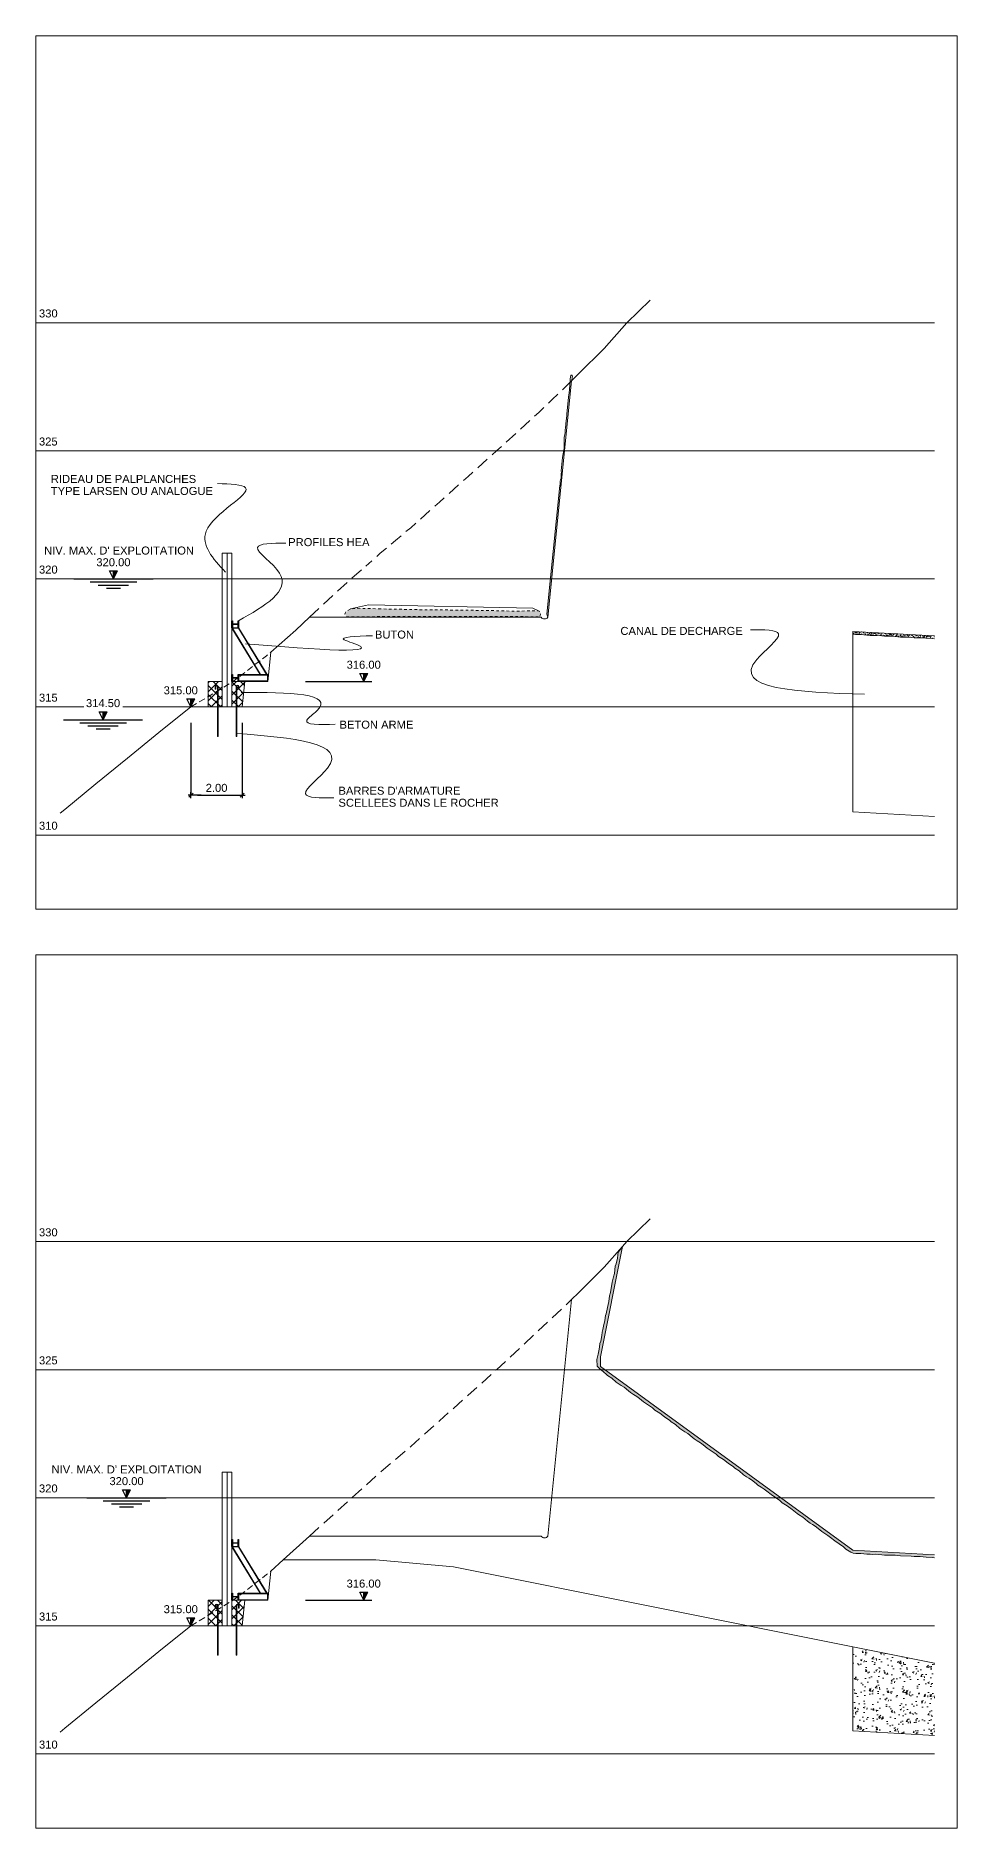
# Model space of a CAD drawing. Extents: x 62300 to 62638, y 108261 to 108784.
# Drawn here: x 62565 to 62601, y 108261.3 to 108331.3 of the extents above; entities that cross this region are included whole.
import ezdxf
from ezdxf.enums import TextEntityAlignment as Align

# ---------------------------------------------------------------- set-up
doc = ezdxf.new("R2010")
doc.units = 0
doc.header["$MEASUREMENT"] = 0
doc.linetypes.add('TRATTEGGIATA', pattern=[0.75, 0.5, -0.25])
for name, color, linetype in [('coordinate', 2, 'Continuous'), ('curve livello 1m', 2, 'Continuous'), ('DIME', 6, 'Continuous'), ('LIN010CO', 2, 'Continuous'), ('LIN018CO', 6, 'Continuous'), ('LIN025CO', 7, 'Continuous'), ('LIN035CO', 1, 'Continuous'), ('LIN050CO', 3, 'Continuous'), ('TEXT035', 1, 'Continuous'), ('TRATTEGGI', 2, 'Continuous')]:
    doc.layers.add(name, color=color, linetype=linetype)
doc.styles.add('ARIAL', font='arial.ttf')
doc.linetypes.add('ROCCIA', pattern='A,0.25,[130,BERETTA.shx,S=0.1,R=0,X=0,Y=0],-0.2,0.25', length=0.7)
doc.dimstyles.new('BO1', dxfattribs={"dimscale": 1.25, "dimtxt": 0.25, "dimasz": 0.2, "dimexe": 0, "dimexo": 0.5, "dimgap": 0.1, "dimtad": 1, "dimzin": 0, "dimdsep": 46, "dimtxsty": 'ARIAL', "dimblk1": 'LINE', "dimblk2": 'LINE', "dimsah": 1, "dimcen": 2.5, "dimclrd": 256, "dimclre": 256, "dimclrt": 1, "dimadec": 0, "dimazin": 0, "dimtfac": 1, "dimtmove": 2, "dimatfit": 3, "dimldrblk": 'LINE', "dimfxl": 1, "dimtvp": 1, "dimtolj": 1, "dimtzin": 0, "dimarcsym": 0})
pattern_1 = [(37.5, (0, 0), (-0.003149667905, 0.09634118845), [0, -0.076, 0, -0.085, 0, -0.08125]), (7.5, (0, 0), (0.08848883526, 0.14110730326), [0, -0.041, 0, -0.0685, 0, -0.02625]), (327.5, (-0.0615, 0), (0.15570709309, 0.000282952677), [0, -0.025, 0, -0.09, 0, -0.1175]), (317.5, (-0.0615, 0), (0.15030633023, 0.04388377825), [0, -0.0125, 0, -0.059, 0, -0.0675])]

# ---------------------------------------------------------------- blocks, each defined once
blk = doc.blocks.new('LIVELLI1')
at = {"layer": 'LIN018CO'}
blk.add_solid([(0, 0.25), (0, 0), (0.125, 0.25)], dxfattribs=at)
at = {"layer": 'LIN035CO'}
for p, q in [((-0.125, 0.25), (0.125, 0.25)), ((0, 0), (-0.125, 0.25)), ((0, 0), (0, 0.25)), ((0, 0), (0.125, 0.25))]:
    blk.add_line(p, q, dxfattribs=at)
at = {"layer": 'TEXT035', "style": 'ARIAL'}
blk.add_attdef('VALORE', text='', height=0.25, dxfattribs=at).set_placement((0, 0.395), align=Align.CENTER)
blk = doc.blocks.new('LINE')
for p, q in [((-1.6, 0), (0.45, 0)), ((0, 0.45), (0, -0.45))]:
    blk.add_line(p, q)
at = {"color": 3}
blk.add_line((-0.32, -0.32), (0.32, 0.32), dxfattribs=at)
blk = doc.blocks.new('*D4')
at = {"layer": 'Defpoints', "color": 0, "lineweight": 0, "transparency": 16777216}
for p in [(62571.084, 108305.059), (62573.084, 108305.059), (62573.084, 108301.614)]:
    blk.add_point(p, dxfattribs=at)
at = {"layer": 'DIME', "lineweight": -2, "transparency": 16777216}
for p, q in [((62571.084, 108304.434), (62571.084, 108301.614)), ((62573.084, 108304.434), (62573.084, 108301.614)), ((62571.334, 108301.614), (62572.834, 108301.614))]:
    blk.add_line(p, q, dxfattribs=at)
at = {"layer": 'DIME', "lineweight": -2, "transparency": 16777216, "xscale": 0.25, "yscale": 0.25, "zscale": 0.25, "rotation": 180}
blk.add_blockref('LINE', (62571.084, 108301.614), dxfattribs=at)
at = {"layer": 'DIME', "lineweight": -2, "transparency": 16777216, "xscale": 0.25, "yscale": 0.25, "zscale": 0.25}
blk.add_blockref('LINE', (62573.084, 108301.614), dxfattribs=at)
at = {"layer": 'DIME', "color": 1, "lineweight": 0, "transparency": 16777216, "insert": (62572.084, 108301.899), "char_height": 0.3125, "attachment_point": 5, "style": 'ARIAL'}
blk.add_mtext('\\A1;2.00', dxfattribs=at)

msp = doc.modelspace()

# ---------------------------------------------------------------- hatches: boundary and pattern name
at = {"lineweight": 0}
h = msp.add_hatch(dxfattribs=at)
h.set_pattern_fill('AR-SAND', color=256, scale=0.05, style=0)
h.set_pattern_definition([(37.5, (0, -1.048676), (-0.003149667905, 0.09634118845), [0, -0.076, 0, -0.085, 0, -0.08125]), (7.5, (0, -1.04868), (0.08848883526, 0.14110730326), [0, -0.041, 0, -0.0685, 0, -0.02625]), (327.5, (-0.0615, -1.04868), (0.15570709309, 0.000282952677), [0, -0.025, 0, -0.09, 0, -0.1175]), (317.5, (-0.0615, -1.04868), (0.15030633023, 0.04388377825), [0, -0.0125, 0, -0.059, 0, -0.0675])])
h.paths.add_polyline_path([(62596.941, 108308.009), (62596.941, 108307.896), (62596.944, 108307.895), (62597.052, 108307.885), (62597.251, 108307.888), (62597.477, 108307.856), (62597.612, 108307.851), (62597.716, 108307.849), (62597.84, 108307.854), (62598.066, 108307.836), (62598.17, 108307.818), (62598.31, 108307.818), (62598.45, 108307.823), (62598.586, 108307.812), (62598.794, 108307.789), (62599.214, 108307.777), (62599.336, 108307.76), (62599.563, 108307.76), (62599.802, 108307.743), (62600.051, 108307.729), (62600.124, 108307.72), (62600.124, 108307.832)])
at = {"layer": 'curve livello 1m', "linetype": 'Continuous', "lineweight": 0}
h = msp.add_hatch(dxfattribs=at)
h.set_pattern_fill('AR-CONC', color=256, scale=0.01, angle=-138.82723)
h.set_pattern_definition([(50, (62532.791667, 108497.457585), (0.071726018, -0.006275213), [0.0075, -0.0825]), (355, (62532.79167, 108497.457585), (-0.013875133, 0.075219213), [0.006, -0.066]), (100.451444, (62532.797644, 108497.45706), (0.057850885, 0.068944), [0.00637402, -0.07011421]), (46.1842, (62532.79167, 108497.477585), (0.106724133, -0.01655193), [0.01125, -0.12375]), (96.635635, (62532.80056, 108497.47621), (0.093466195, 0.09741186), [0.009561034, -0.105171376]), (351.184164, (62532.79167, 108497.47759), (0.093466195, 0.09741186), [0.009, -0.099]), (21, (62532.801667, 108497.472585), (0.059690705, -0.040261889), [0.0075, -0.0825]), (326, (62532.80167, 108497.472585), (0.024331533, 0.072515005), [0.006, -0.066]), (71.451445, (62532.80664, 108497.46923), (0.084022238, 0.032253115), [0.00637402, -0.07011421]), (37.5, (62532.791667, 108497.457585), (0.0012159855, 0.0332893854), [0, -0.0652, 0, -0.067, 0, -0.06625]), (7.5, (62532.791667, 108497.457585), (0.026306954, 0.039441171), [0, -0.0382, 0, -0.0637, 0, -0.02525]), (327.5, (62532.769367, 108497.457585), (0.0533822436, -0.002255487), [0, -0.025, 0, -0.078, 0, -0.1035]), (317.5, (62532.759367, 108497.457585), (0.058318617, 0.010010498), [0, -0.0325, 0, -0.0518, 0, -0.0735])])
h.paths.add_polyline_path([(62579.392, 108308.809), (62579.642, 108308.809), (62579.517, 108308.559), (62579.873, 108308.559), (62581.216, 108308.844), (62578.012, 108308.905), (62578.012, 108308.559), (62579.517, 108308.559)])
h.paths.add_polyline_path([(62579.517, 108308.809), (62579.392, 108308.809), (62579.517, 108308.559)], flags=17)
h.paths.add_polyline_path([(62579.642, 108308.809), (62579.517, 108308.809), (62579.517, 108308.559)], flags=17)
h.paths.add_polyline_path([(62577.989, 108308.581), (62578.012, 108308.581), (62578.012, 108308.905), (62577.614, 108308.909), (62577.313, 108308.884), (62577.113, 108308.736), (62577.095, 108308.7), (62577.159, 108308.592), (62577.233, 108308.574)])
h.paths.add_polyline_path([(62584.626, 108308.581), (62584.706, 108308.603), (62584.723, 108308.632), (62584.739, 108308.676), (62584.738, 108308.725), (62584.721, 108308.771), (62584.685, 108308.802), (62584.623, 108308.815), (62584.48, 108308.818), (62584.259, 108308.818), (62583.905, 108308.8), (62583.597, 108308.803), (62582.668, 108308.826), (62581.216, 108308.844), (62581.208, 108308.844), (62580.023, 108308.591), (62580.546, 108308.585), (62582.496, 108308.589), (62584.045, 108308.586), (62584.43, 108308.582)])
at = {"layer": 'LIN025CO', "lineweight": 0}
h = msp.add_hatch(dxfattribs=at)
h.set_pattern_fill('AR-SAND', color=256, scale=0.05, style=0)
h.set_pattern_definition(pattern_1)
h.paths.add_polyline_path([(62587.246, 108279.184), (62587.086, 108279.184), (62587.297, 108279.004), (62587.354, 108278.957), (62587.522, 108278.851), (62587.694, 108278.701), (62587.805, 108278.624), (62587.891, 108278.566), (62587.998, 108278.502), (62588.178, 108278.364), (62588.255, 108278.293), (62588.373, 108278.216), (62588.493, 108278.144), (62588.602, 108278.062), (62588.764, 108277.929), (62589.109, 108277.691), (62589.203, 108277.61), (62589.393, 108277.487), (62589.584, 108277.342), (62589.785, 108277.195), (62589.842, 108277.148), (62590.01, 108277.042), (62590.182, 108276.892), (62590.293, 108276.815), (62590.379, 108276.756), (62590.486, 108276.693), (62590.666, 108276.555), (62590.743, 108276.483), (62590.861, 108276.407), (62590.981, 108276.335), (62591.09, 108276.252), (62591.252, 108276.119), (62591.597, 108275.881), (62591.691, 108275.801), (62591.881, 108275.677), (62592.072, 108275.533), (62592.273, 108275.386), (62592.33, 108275.339), (62592.498, 108275.233), (62592.67, 108275.083), (62592.781, 108275.005), (62592.867, 108274.947), (62592.975, 108274.883), (62593.154, 108274.746), (62593.231, 108274.674), (62593.349, 108274.598), (62593.469, 108274.526), (62593.578, 108274.443), (62593.74, 108274.31), (62593.922, 108274.184), (62594.122, 108274.184)])
h.paths.add_polyline_path([(62587.943, 108283.994), (62587.771, 108283.767), (62587.753, 108283.665), (62587.74, 108283.541), (62587.691, 108283.32), (62587.658, 108283.22), (62587.638, 108283.081), (62587.622, 108282.942), (62587.593, 108282.808), (62587.54, 108282.606), (62587.467, 108282.193), (62587.434, 108282.074), (62587.401, 108281.85), (62587.35, 108281.615), (62587.3, 108281.371), (62587.281, 108281.3), (62587.255, 108281.103), (62587.191, 108280.884), (62587.167, 108280.751), (62587.15, 108280.648), (62587.137, 108280.524), (62587.087, 108280.303), (62587.054, 108280.203), (62587.034, 108280.064), (62587.019, 108279.925), (62586.989, 108279.792), (62586.936, 108279.589), (62586.947, 108279.326), (62587.022, 108279.239), (62587.086, 108279.184), (62587.246, 108279.184), (62587.081, 108279.305), (62587.081, 108279.684)])
h = msp.add_hatch(dxfattribs=at)
h.set_pattern_fill('AR-SAND', color=256, scale=0.05, style=0)
h.set_pattern_definition(pattern_1)
h.paths.add_polyline_path([(62596.941, 108272.134), (62594.122, 108274.184), (62593.922, 108274.184), (62594.085, 108274.072), (62594.179, 108273.991), (62594.369, 108273.868), (62594.561, 108273.724), (62594.761, 108273.576), (62594.818, 108273.529), (62594.986, 108273.423), (62595.159, 108273.273), (62595.269, 108273.196), (62595.355, 108273.138), (62595.463, 108273.074), (62595.643, 108272.936), (62595.72, 108272.865), (62595.837, 108272.788), (62595.957, 108272.716), (62596.066, 108272.634), (62596.228, 108272.501), (62596.573, 108272.263), (62596.667, 108272.182), (62596.857, 108272.059), (62596.953, 108272.025), (62597.052, 108272.01), (62597.251, 108272.013), (62597.477, 108271.981), (62597.612, 108271.976), (62597.716, 108271.974), (62597.84, 108271.979), (62598.066, 108271.961), (62598.17, 108271.943), (62598.31, 108271.943), (62598.45, 108271.948), (62598.586, 108271.937), (62598.794, 108271.914), (62599.214, 108271.902), (62599.336, 108271.885), (62599.563, 108271.885), (62599.802, 108271.868), (62600.051, 108271.854), (62600.124, 108271.845), (62600.124, 108271.957)])
at = {"layer": 'LIN035CO', "lineweight": 0}
h = msp.add_hatch(dxfattribs=at)
h.set_pattern_fill('AR-CONC', color=256, scale=0.1, style=0)
h.set_pattern_definition([(50, (-37.76195, -35.875), (0.7172601826, -0.062752135), [0.075, -0.825]), (355, (-37.76195, -35.875), (-0.1387513336, 0.7521921337), [0.06, -0.66]), (100.4514, (-37.7022, -35.8802), (0.5785093817, 0.689439542), [0.06374019, -0.701142112]), (46.1842, (-37.76195, -35.675), (1.0672410486, -0.1655190143), [0.1125, -1.2375]), (96.6356, (-37.673, -35.6888), (0.9346627055, 0.974117871), [0.095610288, -1.051713]), (351.1842, (-37.762, -35.675), (0.934661945, 0.974118601), [0.09, -0.99]), (21, (-37.66195, -35.725), (0.596907052, -0.4026188907), [0.075, -0.825]), (326, (-37.66195, -35.725), (0.243315332, 0.725150045), [0.06, -0.66]), (71.4514, (-37.6122, -35.75855), (0.8402226286, 0.3225304967), [0.06374019, -0.701142112]), (37.5, (-37.76195, -35.875), (0.0121598553, 0.33289385383), [0, -0.652, 0, -0.67, 0, -0.6625]), (7.5, (-37.76195, -35.875), (0.2630695374, 0.3944117119), [0, -0.382, 0, -0.637, 0, -0.2525]), (327.5, (-37.98495, -35.875), (0.5338224362, -0.02255487173), [0, -0.25, 0, -0.78, 0, -1.035]), (317.5, (-38.08495, -35.875), (0.5831861693, 0.1001049823), [0, -0.325, 0, -0.518, 0, -0.735])])
h.paths.add_polyline_path([(62600.124, 108267.724), (62596.941, 108268.36), (62596.941, 108265.084), (62600.124, 108264.907)])
at = {"layer": 'TRATTEGGI', "lineweight": 0}
h = msp.add_hatch(dxfattribs=at)
h.set_pattern_fill('ANSI37', color=256, scale=2, style=0)
h.paths.add_polyline_path([(62572.304, 108306.059), (62571.754, 108306.059), (62571.754, 108305.465), (62572.117, 108305.685), (62572.117, 108305.849, 1), (62572.051, 108305.849), (62572.051, 108305.753), (62572.025, 108305.753), (62572.025, 108305.849, -1), (62572.143, 108305.849), (62572.143, 108305.701), (62572.304, 108305.798)])
h.paths.add_polyline_path([(62572.143, 108305.849, 0.69108), (62572.04, 108305.888, 0.182676), (62572.025, 108305.849), (62572.025, 108305.753), (62572.051, 108305.753), (62572.051, 108305.849, -1), (62572.117, 108305.849), (62572.117, 108305.685), (62572.143, 108305.701)], flags=16)
h.paths.add_polyline_path([(62572.143, 108305.701), (62572.117, 108305.685), (62572.117, 108305.059), (62572.143, 108305.059)])
h.paths.add_polyline_path([(62572.304, 108305.798), (62572.143, 108305.701), (62572.143, 108305.059), (62572.304, 108305.059)])
h.paths.add_polyline_path([(62572.117, 108305.685), (62571.754, 108305.465), (62571.754, 108305.059), (62572.117, 108305.059)])
h.paths.add_polyline_path([(62572.844, 108305.849, -1), (62572.962, 108305.849), (62572.962, 108305.753), (62572.936, 108305.753), (62572.936, 108305.849, 0.881018), (62572.871, 108305.857, 0.063254), (62572.87, 108305.849), (62572.87, 108305.059), (62573.084, 108305.059), (62573.184, 108306.059), (62572.735, 108306.059), (62572.684, 108306.028), (62572.684, 108305.059), (62572.844, 108305.059)])
h.paths.add_polyline_path([(62572.87, 108305.849, -1), (62572.936, 108305.849), (62572.936, 108305.753), (62572.962, 108305.753), (62572.962, 108305.849, 1), (62572.844, 108305.849), (62572.844, 108305.059), (62572.87, 108305.059)], flags=16)
h.paths.add_polyline_path([(62572.735, 108306.059), (62572.684, 108306.059), (62572.684, 108306.028)])
h = msp.add_hatch(dxfattribs=at)
h.set_pattern_fill('ANSI37', color=256, scale=2, style=0)
h.paths.add_polyline_path([(62572.304, 108270.184), (62571.754, 108270.184), (62571.754, 108269.59), (62572.117, 108269.81), (62572.117, 108269.974, 1), (62572.051, 108269.974), (62572.051, 108269.878), (62572.025, 108269.878), (62572.025, 108269.974, -1), (62572.143, 108269.974), (62572.143, 108269.826), (62572.304, 108269.923)])
h.paths.add_polyline_path([(62572.143, 108269.974, 0.69108), (62572.04, 108270.013, 0.182676), (62572.025, 108269.974), (62572.025, 108269.878), (62572.051, 108269.878), (62572.051, 108269.974, -1), (62572.117, 108269.974), (62572.117, 108269.81), (62572.143, 108269.826)], flags=16)
h.paths.add_polyline_path([(62572.143, 108269.826), (62572.117, 108269.81), (62572.117, 108269.184), (62572.143, 108269.184)])
h.paths.add_polyline_path([(62572.304, 108269.923), (62572.143, 108269.826), (62572.143, 108269.184), (62572.304, 108269.184)])
h.paths.add_polyline_path([(62572.117, 108269.81), (62571.754, 108269.59), (62571.754, 108269.184), (62572.117, 108269.184)])
h.paths.add_polyline_path([(62572.844, 108269.974, -1), (62572.962, 108269.974), (62572.962, 108269.878), (62572.936, 108269.878), (62572.936, 108269.974, 0.881018), (62572.871, 108269.982, 0.063254), (62572.87, 108269.974), (62572.87, 108269.184), (62573.084, 108269.184), (62573.184, 108270.184), (62572.735, 108270.184), (62572.684, 108270.153), (62572.684, 108269.184), (62572.844, 108269.184)])
h.paths.add_polyline_path([(62572.87, 108269.974, -1), (62572.936, 108269.974), (62572.936, 108269.878), (62572.962, 108269.878), (62572.962, 108269.974, 1), (62572.844, 108269.974), (62572.844, 108269.184), (62572.87, 108269.184)], flags=16)
h.paths.add_polyline_path([(62572.735, 108270.184), (62572.684, 108270.184), (62572.684, 108270.153)])

# ---------------------------------------------------------------- linework, layer by layer
at = {"color": 1, "linetype": 'Continuous'}
for p, q in [((62572.724, 108308.297), (62572.904, 108308.297)), ((62572.927, 108308.32), (62572.927, 108308.428)), ((62572.927, 108308.428), (62572.944, 108308.428)), ((62572.944, 108308.428), (62572.944, 108308.155)), ((62572.904, 108308.286), (62572.724, 108308.286)), ((62572.927, 108308.155), (62572.927, 108308.263)), ((62572.944, 108308.155), (62572.927, 108308.155)), ((62572.724, 108306.201), (62572.904, 108306.201)), ((62572.927, 108306.225), (62572.927, 108306.333)), ((62572.927, 108306.333), (62572.944, 108306.333)), ((62572.944, 108306.333), (62572.944, 108306.059)), ((62572.944, 108306.333), (62574.084, 108306.333)), ((62572.944, 108306.316), (62574.084, 108306.316)), ((62574.084, 108306.059), (62574.084, 108306.333)), ((62572.904, 108306.191), (62572.724, 108306.191)), ((62572.927, 108306.059), (62572.927, 108306.167)), ((62572.944, 108306.059), (62572.927, 108306.059)), ((62572.944, 108306.076), (62574.084, 108306.076)), ((62572.724, 108272.422), (62572.904, 108272.422)), ((62572.904, 108272.411), (62572.724, 108272.411)), ((62572.927, 108272.445), (62572.927, 108272.553)), ((62572.927, 108272.553), (62572.944, 108272.553)), ((62572.927, 108272.28), (62572.927, 108272.388)), ((62572.944, 108272.28), (62572.927, 108272.28)), ((62572.944, 108272.28), (62572.927, 108272.28)), ((62572.944, 108272.553), (62572.944, 108272.28)), ((62572.724, 108270.326), (62572.904, 108270.326)), ((62572.904, 108270.316), (62572.724, 108270.316)), ((62572.927, 108270.35), (62572.927, 108270.458)), ((62572.927, 108270.458), (62572.944, 108270.458)), ((62572.927, 108270.184), (62572.927, 108270.292)), ((62572.944, 108270.184), (62572.927, 108270.184)), ((62572.944, 108270.458), (62572.944, 108270.184)), ((62572.944, 108270.458), (62574.084, 108270.458)), ((62572.944, 108270.441), (62574.084, 108270.441)), ((62572.944, 108270.201), (62574.084, 108270.201)), ((62574.084, 108270.184), (62574.084, 108270.458))]:
    msp.add_line(p, q, dxfattribs=at)
at = {"lineweight": 0}
msp.add_line((62596.941, 108268.36), (62600.124, 108267.724), dxfattribs=at)
at = {"color": 1, "linetype": 'Continuous', "flags": 128}
for points in [[(62572.7, 108308.263), (62572.7, 108308.155), (62572.684, 108308.155), (62572.684, 108308.428), (62572.7, 108308.428), (62572.7, 108308.32)], [(62572.7, 108306.167), (62572.7, 108306.059), (62572.684, 108306.059), (62572.684, 108306.333), (62572.7, 108306.333), (62572.7, 108306.225)], [(62572.7, 108272.388), (62572.7, 108272.28), (62572.684, 108272.28), (62572.684, 108272.553), (62572.7, 108272.553), (62572.7, 108272.445)], [(62572.7, 108270.292), (62572.7, 108270.184), (62572.684, 108270.184), (62572.684, 108270.458), (62572.7, 108270.458), (62572.7, 108270.35)]]:
    msp.add_lwpolyline(points, dxfattribs=at)
at = {"color": 1, "linetype": 'Continuous'}
for centre, start, end in [((62572.724, 108308.32), 180, 270.00003), ((62572.904, 108308.32), 269.99996, 0), ((62572.724, 108308.263), 90, 180), ((62572.904, 108308.263), 0, 90.00004), ((62572.724, 108306.225), 180, 270.00003), ((62572.904, 108306.225), 269.99996, 0), ((62572.724, 108306.167), 90, 180), ((62572.904, 108306.167), 0, 90.00004), ((62572.724, 108272.445), 180, 270.00003), ((62572.724, 108272.388), 90, 180), ((62572.904, 108272.445), 269.99996, 0), ((62572.904, 108272.388), 0, 90.00004), ((62572.724, 108270.35), 180, 270.00003), ((62572.724, 108270.292), 90, 180), ((62572.904, 108270.35), 269.99996, 0), ((62572.904, 108270.292), 0, 90.00004)]:
    msp.add_arc(centre, 0.0235, start, end, dxfattribs=at)
at = {"layer": 'curve livello 1m', "linetype": 'Continuous', "lineweight": 0, "elevation": -318, "flags": 128}
for points in [[(62577.313, 108308.884), (62578.012, 108309.047)], [(62584.685, 108308.802), (62584.44, 108308.918)]]:
    msp.add_lwpolyline(points, dxfattribs=at)
at = {"layer": 'curve livello 1m', "linetype": 'Continuous', "lineweight": 0, "flags": 128}
msp.add_lwpolyline([(62584.44, 108308.918), (62578.012, 108309.047)], dxfattribs=at)
at = {"layer": 'DIME'}
for p, q in [((62566.507, 108310.059), (62569.6, 108310.059)), ((62575.556, 108306.059), (62578.144, 108306.059)), ((62566.103, 108304.559), (62569.196, 108304.559)), ((62567.019, 108274.184), (62570.112, 108274.184)), ((62575.556, 108270.184), (62578.144, 108270.184))]:
    msp.add_line(p, q, dxfattribs=at)
at = {"layer": 'LIN010CO', "lineweight": 0}
for p, q in [((62565.023, 108320.059), (62600.124, 108320.059)), ((62565.023, 108315.059), (62600.124, 108315.059)), ((62565.023, 108310.059), (62600.124, 108310.059)), ((62565.023, 108305.059), (62566.892, 108305.059)), ((62568.425, 108305.059), (62600.124, 108305.059)), ((62565.023, 108300.059), (62600.124, 108300.059)), ((62565.023, 108284.184), (62600.124, 108284.184)), ((62565.023, 108279.184), (62600.124, 108279.184)), ((62565.023, 108274.184), (62600.124, 108274.184)), ((62565.023, 108269.184), (62600.124, 108269.184)), ((62565.023, 108264.184), (62600.124, 108264.184))]:
    msp.add_line(p, q, dxfattribs=at)
at = {"layer": 'LIN010CO'}
for p, q in [((62567.144, 108309.94), (62568.965, 108309.94)), ((62567.462, 108309.82), (62568.647, 108309.82)), ((62567.781, 108309.7), (62568.33, 108309.7)), ((62566.74, 108304.44), (62568.561, 108304.44)), ((62567.058, 108304.32), (62568.243, 108304.32)), ((62567.377, 108304.2), (62567.926, 108304.2)), ((62567.656, 108274.065), (62569.477, 108274.065)), ((62567.974, 108273.945), (62569.159, 108273.945)), ((62568.293, 108273.825), (62568.842, 108273.825))]:
    msp.add_line(p, q, dxfattribs=at)
at = {"layer": 'LIN010CO', "linetype": 'TRATTEGGIATA', "lineweight": 0, "ltscale": 0.5, "flags": 128}
for points in [[(62571.084, 108305.059), (62572.735, 108306.059), (62574.037, 108307.059), (62574.198, 108307.2)], [(62571.084, 108269.184), (62572.735, 108270.184), (62574.037, 108271.184), (62574.198, 108271.325)]]:
    msp.add_lwpolyline(points, dxfattribs=at)
at = {"layer": 'LIN018CO', "lineweight": 0}
for p, q in [((62565.023, 108331.261), (62565.023, 108297.16)), ((62601.011, 108331.261), (62565.023, 108331.261)), ((62601.011, 108331.261), (62601.011, 108297.16)), ((62572.494, 108305.059), (62572.494, 108311.059)), ((62565.023, 108297.16), (62601.011, 108297.16)), ((62601.011, 108295.386), (62565.023, 108295.386)), ((62565.023, 108295.386), (62565.023, 108261.285)), ((62601.011, 108295.386), (62601.011, 108261.285)), ((62572.494, 108269.184), (62572.494, 108275.184)), ((62565.023, 108261.285), (62601.011, 108261.285))]:
    msp.add_line(p, q, dxfattribs=at)
at = {"layer": 'LIN018CO', "lineweight": 0, "ltscale": 0.5}
msp.add_line((62575.714, 108272.684), (62574.687, 108271.755), dxfattribs=at)
at = {"layer": 'LIN018CO', "lineweight": 0, "flags": 128}
for points in [[(62596.941, 108307.896), (62596.944, 108307.895), (62597.052, 108307.885), (62597.251, 108307.888), (62597.477, 108307.856), (62597.612, 108307.851), (62597.716, 108307.849), (62597.84, 108307.854), (62598.066, 108307.836), (62598.17, 108307.818), (62598.31, 108307.818), (62598.45, 108307.823), (62598.586, 108307.812), (62598.794, 108307.789), (62599.214, 108307.777), (62599.336, 108307.76), (62599.563, 108307.76), (62599.802, 108307.743), (62600.051, 108307.729), (62600.124, 108307.72)], [(62587.943, 108283.994), (62587.771, 108283.767), (62587.771, 108283.767), (62587.771, 108283.767), (62587.753, 108283.665), (62587.74, 108283.541), (62587.691, 108283.32), (62587.658, 108283.22), (62587.638, 108283.081), (62587.622, 108282.942), (62587.593, 108282.808), (62587.54, 108282.606), (62587.467, 108282.193), (62587.434, 108282.074), (62587.401, 108281.85), (62587.35, 108281.615), (62587.3, 108281.371), (62587.281, 108281.3)], [(62587.281, 108281.3), (62587.255, 108281.103), (62587.191, 108280.884), (62587.167, 108280.751), (62587.15, 108280.648), (62587.137, 108280.524), (62587.087, 108280.303), (62587.054, 108280.203), (62587.034, 108280.064), (62587.019, 108279.925), (62586.989, 108279.792), (62586.936, 108279.589), (62586.947, 108279.326)], [(62586.947, 108279.326), (62586.947, 108279.326), (62587.022, 108279.239), (62587.297, 108279.004), (62587.354, 108278.957)], [(62587.354, 108278.957), (62587.522, 108278.851), (62587.694, 108278.701), (62587.805, 108278.624), (62587.891, 108278.566), (62587.998, 108278.502), (62588.178, 108278.364), (62588.255, 108278.293), (62588.373, 108278.216), (62588.493, 108278.144), (62588.602, 108278.062), (62588.764, 108277.929), (62589.109, 108277.691), (62589.203, 108277.61), (62589.393, 108277.487), (62589.584, 108277.342), (62589.785, 108277.195), (62589.842, 108277.148)], [(62589.842, 108277.148), (62590.01, 108277.042), (62590.182, 108276.892), (62590.293, 108276.815), (62590.379, 108276.756), (62590.486, 108276.693), (62590.666, 108276.555), (62590.743, 108276.483), (62590.861, 108276.407), (62590.981, 108276.335), (62591.09, 108276.252), (62591.252, 108276.119), (62591.597, 108275.881), (62591.691, 108275.801), (62591.881, 108275.677), (62592.072, 108275.533), (62592.273, 108275.386), (62592.33, 108275.339)], [(62592.33, 108275.339), (62592.498, 108275.233), (62592.67, 108275.083), (62592.781, 108275.005), (62592.867, 108274.947), (62592.975, 108274.883), (62593.154, 108274.746), (62593.231, 108274.674), (62593.349, 108274.598), (62593.469, 108274.526), (62593.578, 108274.443), (62593.74, 108274.31), (62594.085, 108274.072), (62594.179, 108273.991), (62594.369, 108273.868), (62594.561, 108273.724), (62594.761, 108273.576), (62594.818, 108273.529)], [(62594.818, 108273.529), (62594.986, 108273.423), (62595.159, 108273.273), (62595.269, 108273.196), (62595.355, 108273.138), (62595.463, 108273.074), (62595.643, 108272.936), (62595.72, 108272.865), (62595.837, 108272.788), (62595.957, 108272.716), (62596.066, 108272.634), (62596.228, 108272.501), (62596.573, 108272.263), (62596.667, 108272.182), (62596.857, 108272.059), (62596.857, 108272.059), (62596.953, 108272.025), (62597.052, 108272.01)], [(62597.052, 108272.01), (62597.251, 108272.013), (62597.477, 108271.981), (62597.612, 108271.976), (62597.716, 108271.974), (62597.84, 108271.979), (62598.066, 108271.961), (62598.17, 108271.943), (62598.31, 108271.943), (62598.45, 108271.948), (62598.586, 108271.937), (62598.794, 108271.914), (62599.214, 108271.902), (62599.336, 108271.885), (62599.563, 108271.885), (62599.802, 108271.868), (62600.051, 108271.854), (62600.124, 108271.845)]]:
    msp.add_lwpolyline(points, dxfattribs=at)
at = {"layer": 'LIN018CO', "lineweight": 0, "ltscale": 0.5, "flags": 128}
for points in [[(62585.949, 108281.921), (62585.949, 108281.921), (62585.949, 108281.921), (62586.22, 108282.184), (62587.224, 108283.184), (62587.943, 108283.994)], [(62575.711, 108272.684), (62575.711, 108272.684), (62575.711, 108272.684), (62575.711, 108272.684)]]:
    msp.add_lwpolyline(points, dxfattribs=at)
msp.add_lwpolyline([(62575.711, 108272.684), (62584.763, 108272.684, 0.48851), (62585.025, 108272.684), (62585.949, 108281.921)], format="xyb", dxfattribs=at)
at = {"layer": 'LIN018CO', "lineweight": 0}
for points in [[(62572.114, 108313.782), (62573.218, 108313.619), (62571.677, 108311.918), (62572.427, 108310.323)], [(62574.786, 108311.45), (62573.682, 108311.287), (62574.54, 108310.287), (62572.944, 108308.428)], [(62578.173, 108307.84), (62577.07, 108307.677), (62577.376, 108307.564), (62573.211, 108307.523)], [(62592.935, 108308.073), (62594.038, 108307.91), (62593.18, 108306.91), (62597.394, 108305.553)], [(62576.718, 108304.385), (62575.614, 108304.549), (62575.993, 108304.903), (62573.038, 108305.628)], [(62576.665, 108301.507), (62575.562, 108301.67), (62576.42, 108302.67), (62572.87, 108304.026)]]:
    msp.add_spline(points, degree=3, dxfattribs=at)
at = {"layer": 'LIN025CO', "linetype": 'TRATTEGGIATA', "lineweight": 0, "flags": 128}
for points in [[(62585.949, 108317.796), (62585.193, 108317.059), (62584.667, 108316.559), (62583.842, 108315.792), (62583.023, 108315.059), (62582.464, 108314.559), (62581.905, 108314.059), (62580.787, 108313.059), (62579.667, 108312.059), (62579.072, 108311.559), (62578.477, 108311.059), (62577.908, 108310.559)], [(62575.711, 108308.559), (62576.246, 108309.059), (62577.339, 108310.059), (62577.908, 108310.559)], [(62575.711, 108272.684), (62578.477, 108275.184), (62579.667, 108276.184), (62580.787, 108277.184), (62581.53, 108277.849), (62581.905, 108278.184), (62583.023, 108279.184), (62585.949, 108281.921)]]:
    msp.add_lwpolyline(points, dxfattribs=at)
at = {"layer": 'LIN025CO', "linetype": 'Continuous', "lineweight": 0, "flags": 128}
for points in [[(62585.83, 108317.146), (62585.83, 108317.157), (62585.839, 108317.26), (62585.849, 108317.315), (62585.881, 108317.609), (62585.888, 108317.686), (62585.893, 108317.736), (62585.895, 108317.792), (62585.9, 108317.871), (62585.917, 108318.001), (62585.937, 108318.007), (62585.956, 108318.007), (62585.978, 108317.999), (62585.983, 108317.969), (62585.979, 108317.929), (62585.967, 108317.9), (62585.949, 108317.796)], [(62585.025, 108308.559), (62584.987, 108308.688), (62585.493, 108313.704), (62585.504, 108313.717), (62585.507, 108313.812), (62585.507, 108313.845), (62585.509, 108313.879), (62585.52, 108313.923), (62585.54, 108313.997), (62585.542, 108314.058), (62585.542, 108314.125), (62585.542, 108314.172), (62585.551, 108314.216), (62585.547, 108314.282), (62585.6, 108314.797), (62585.607, 108314.871), (62585.632, 108315.007), (62585.665, 108315.165), (62585.665, 108315.254), (62585.66, 108315.417), (62585.656, 108315.519), (62585.665, 108315.589), (62585.688, 108315.687), (62585.693, 108315.785), (62585.702, 108315.887), (62585.711, 108315.943), (62585.743, 108316.237), (62585.751, 108316.313), (62585.756, 108316.363), (62585.758, 108316.419), (62585.763, 108316.498), (62585.83, 108317.146)]]:
    msp.add_lwpolyline(points, dxfattribs=at)
at = {"layer": 'LIN025CO', "linetype": 'TRATTEGGIATA', "lineweight": 0, "ltscale": 0.2, "elevation": -318, "flags": 128}
msp.add_lwpolyline([(62578.492, 108308.887), (62578.13, 108308.904), (62577.605, 108308.91), (62577.313, 108308.884), (62577.138, 108308.783), (62577.095, 108308.7), (62577.159, 108308.592), (62577.233, 108308.574), (62577.989, 108308.581), (62578.645, 108308.593), (62579.506, 108308.598), (62580.546, 108308.585), (62582.496, 108308.589), (62584.045, 108308.586), (62584.43, 108308.582), (62584.641, 108308.581), (62584.618, 108308.579), (62584.706, 108308.603), (62584.723, 108308.632), (62584.739, 108308.676), (62584.738, 108308.725), (62584.721, 108308.771), (62584.685, 108308.802), (62584.622, 108308.815), (62584.48, 108308.818), (62584.259, 108308.818), (62583.905, 108308.8), (62583.597, 108308.803), (62582.668, 108308.826), (62581.216, 108308.844), (62580.219, 108308.852), (62578.975, 108308.878), (62578.492, 108308.887)], dxfattribs=at)
at = {"layer": 'LIN035CO', "lineweight": 0}
for p, q in [((62572.304, 108305.059), (62572.304, 108311.059)), ((62572.304, 108311.059), (62572.684, 108311.059)), ((62572.684, 108305.059), (62572.684, 108311.059)), ((62572.954, 108308.155), (62572.684, 108308.155)), ((62572.954, 108308.138), (62572.684, 108308.138)), ((62572.684, 108308.138), (62573.783, 108306.333)), ((62572.703, 108308.138), (62573.803, 108306.333)), ((62572.934, 108308.138), (62574.034, 108306.333)), ((62572.954, 108308.138), (62572.954, 108308.155)), ((62572.954, 108308.138), (62574.054, 108306.333)), ((62572.304, 108269.184), (62572.304, 108275.184)), ((62572.304, 108275.184), (62572.684, 108275.184)), ((62572.684, 108269.184), (62572.684, 108275.184)), ((62572.954, 108272.28), (62572.684, 108272.28)), ((62572.954, 108272.263), (62572.684, 108272.263)), ((62572.684, 108272.263), (62573.783, 108270.458)), ((62572.703, 108272.263), (62573.803, 108270.458)), ((62572.934, 108272.263), (62574.034, 108270.458)), ((62572.954, 108272.263), (62572.954, 108272.28)), ((62572.954, 108272.263), (62574.054, 108270.458))]:
    msp.add_line(p, q, dxfattribs=at)
at = {"layer": 'LIN050CO', "lineweight": 0}
for p, q in [((62571.754, 108305.059), (62571.754, 108306.059)), ((62572.304, 108306.059), (62571.754, 108306.059)), ((62572.025, 108305.849), (62572.025, 108305.753)), ((62572.025, 108305.753), (62572.051, 108305.753)), ((62572.051, 108305.849), (62572.051, 108305.753)), ((62572.117, 108303.908), (62572.117, 108305.849)), ((62572.143, 108303.908), (62572.143, 108305.849)), ((62573.184, 108306.059), (62572.684, 108306.059)), ((62572.844, 108303.908), (62572.844, 108305.849)), ((62572.87, 108303.908), (62572.87, 108305.849)), ((62572.936, 108305.849), (62572.936, 108305.753)), ((62572.962, 108305.753), (62572.936, 108305.753)), ((62572.962, 108305.849), (62572.962, 108305.753)), ((62572.117, 108303.908), (62572.143, 108303.908)), ((62572.844, 108303.908), (62572.87, 108303.908)), ((62571.754, 108269.184), (62571.754, 108270.184)), ((62572.304, 108270.184), (62571.754, 108270.184)), ((62572.025, 108269.974), (62572.025, 108269.878)), ((62572.025, 108269.878), (62572.051, 108269.878)), ((62572.051, 108269.974), (62572.051, 108269.878)), ((62572.117, 108268.033), (62572.117, 108269.974)), ((62572.143, 108268.033), (62572.143, 108269.974)), ((62573.184, 108270.184), (62572.684, 108270.184)), ((62572.844, 108268.033), (62572.844, 108269.974)), ((62572.87, 108268.033), (62572.87, 108269.974)), ((62572.936, 108269.974), (62572.936, 108269.878)), ((62572.962, 108269.878), (62572.936, 108269.878)), ((62572.962, 108269.974), (62572.962, 108269.878)), ((62572.117, 108268.033), (62572.143, 108268.033)), ((62572.844, 108268.033), (62572.87, 108268.033))]:
    msp.add_line(p, q, dxfattribs=at)
at = {"layer": 'LIN050CO', "linetype": 'ROCCIA', "lineweight": 0}
for p, q in [((62587.081, 108279.684), (62587.943, 108283.994)), ((62587.081, 108279.305), (62587.081, 108279.684)), ((62596.941, 108272.134), (62587.081, 108279.305)), ((62578.3, 108271.755), (62581.332, 108271.482)), ((62581.332, 108271.482), (62596.941, 108268.36))]:
    msp.add_line(p, q, dxfattribs=at)
at = {"layer": 'LIN050CO', "linetype": 'ROCCIA', "lineweight": 0, "ltscale": 0.8, "flags": 128}
msp.add_lwpolyline([(62574.198, 108307.2), (62575.177, 108308.059), (62575.711, 108308.559), (62584.763, 108308.559, 0.48851), (62585.025, 108308.559), (62585.949, 108317.796), (62586.22, 108318.059), (62587.224, 108319.059), (62588.111, 108320.059), (62589.016, 108320.944)], format="xyb", dxfattribs=at)
at = {"layer": 'LIN050CO', "linetype": 'ROCCIA', "lineweight": 0, "flags": 128}
for points in [[(62600.124, 108307.832), (62596.941, 108308.009)], [(62596.941, 108308.009), (62596.941, 108300.959), (62600.124, 108300.782)], [(62587.943, 108283.994), (62588.111, 108284.184), (62589.016, 108285.069)], [(62600.124, 108271.957), (62596.941, 108272.134)], [(62565.98, 108265.035), (62566.162, 108265.184), (62567.371, 108266.184), (62568.601, 108267.184), (62569.824, 108268.184), (62571.084, 108269.184)], [(62596.941, 108268.36), (62596.941, 108265.084), (62600.124, 108264.907)]]:
    msp.add_lwpolyline(points, dxfattribs=at)
at = {"layer": 'LIN050CO', "linetype": 'ROCCIA', "lineweight": 0, "ltscale": 0.8, "flags": 128}
for points in [[(62571.084, 108305.059), (62573.084, 108305.059), (62573.184, 108306.059), (62574.084, 108306.059), (62574.198, 108307.2)], [(62565.98, 108300.91), (62566.162, 108301.059), (62567.371, 108302.059), (62568.601, 108303.059), (62569.824, 108304.059), (62571.084, 108305.059)], [(62571.084, 108269.184), (62573.084, 108269.184), (62573.184, 108270.184), (62574.084, 108270.184), (62574.198, 108271.325), (62574.687, 108271.755), (62578.3, 108271.755)]]:
    msp.add_lwpolyline(points, dxfattribs=at)
at = {"layer": 'LIN050CO', "lineweight": 0}
for centre, radius, start in [((62572.084, 108305.849), 0.059, 360), ((62572.084, 108305.849), 0.033, 0), ((62572.903, 108305.849), 0.059, 0), ((62572.903, 108305.849), 0.033, 0), ((62572.084, 108269.974), 0.059, 360), ((62572.084, 108269.974), 0.033, 0), ((62572.903, 108269.974), 0.059, 0), ((62572.903, 108269.974), 0.033, 0)]:
    msp.add_arc(centre, radius, start, 180, dxfattribs=at)

# ---------------------------------------------------------------- block references
at = {"xscale": 1.25, "yscale": 1.25, "zscale": 1.25}
for p, values in [((62568.054, 108310.059), {'VALORE': '320.00'}), ((62577.83, 108306.059), {'VALORE': '316.00'}), ((62567.65, 108304.559), {'VALORE': '314.50'}), ((62568.566, 108274.184), {'VALORE': '320.00'}), ((62577.83, 108270.184), {'VALORE': '316.00'})]:
    msp.add_blockref('LIVELLI1', p, dxfattribs=at).add_auto_attribs(values)
ref = msp.add_blockref('LIVELLI1', (62571.084, 108305.059), dxfattribs=dict(xscale=1.25, yscale=1.25, zscale=1.25))
ref.add_attrib('VALORE', '315.00', dxfattribs={"layer": 'TEXT035', "height": 0.3125, "style": 'ARIAL'}).set_placement((62570.684, 108305.553), align=Align.CENTER)
ref = msp.add_blockref('LIVELLI1', (62571.084, 108269.184), dxfattribs=dict(xscale=1.25, yscale=1.25, zscale=1.25))
ref.add_attrib('VALORE', '315.00', dxfattribs={"layer": 'TEXT035', "height": 0.3125, "style": 'ARIAL'}).set_placement((62570.684, 108269.678), align=Align.CENTER)

# ---------------------------------------------------------------- texts
at = {"layer": 'coordinate', "color": 1, "style": 'ARIAL'}
for s, p in [('330', (62565.875, 108320.267)), ('325', (62565.875, 108315.267)), ('320', (62565.875, 108310.267)), ('CANAL DE DECHARGE', (62592.636, 108307.872)), ('315', (62565.875, 108305.267)), ('310', (62565.875, 108300.267)), ('330', (62565.875, 108284.392)), ('325', (62565.875, 108279.392)), ('320', (62565.875, 108274.392)), ('315', (62565.875, 108269.392)), ('310', (62565.875, 108264.392))]:
    msp.add_text(s, height=0.3125, dxfattribs=at).set_placement(p, align=Align.RIGHT)
for s, p in [('RIDEAU DE PALPLANCHES', (62565.609, 108313.805)), ('TYPE LARSEN OU ANALOGUE', (62565.609, 108313.336)), ('PROFILES HEA', (62574.88, 108311.339)), ('BUTON', (62578.268, 108307.729)), ('BETON ARME', (62576.885, 108304.212)), ('SCELLEES DANS LE ROCHER', (62576.844, 108301.164)), ("BARRES D'ARMATURE", (62576.844, 108301.633))]:
    msp.add_text(s, height=0.3125, dxfattribs=at).set_placement(p)
for p in [(62568.273, 108311.166), (62568.566, 108275.291)]:
    msp.add_text("NIV. MAX. D' EXPLOITATION", height=0.3125, dxfattribs=at).set_placement(p, align=Align.MIDDLE)

# ---------------------------------------------------------------- dimensions: what is measured, and where the dimension line sits
at = {"layer": 'DIME', "lineweight": 0}
dim = msp.add_linear_dim(base=(62573.084, 108301.614), p1=(62571.084, 108305.059), p2=(62573.084, 108305.059), dimstyle='BO1', dxfattribs=at)
dim.commit()
dim.dimension.update_dxf_attribs({"geometry": '*D4', "text_midpoint": (62572.084, 108301.899)})

doc.saveas('drawing.dxf')
